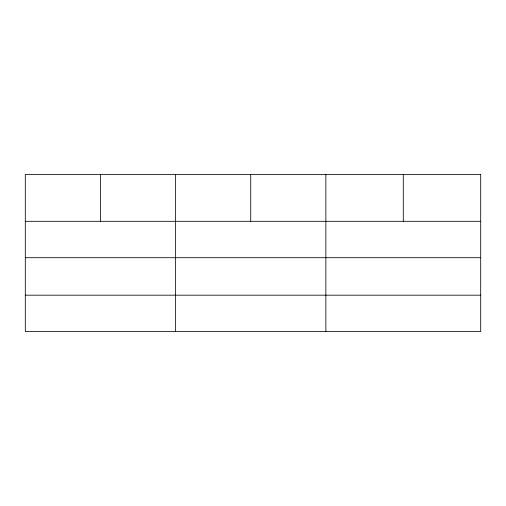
<?xml version="1.0" encoding="UTF-8"?>
<svg xmlns="http://www.w3.org/2000/svg" width="506" height="506" viewBox="0 0 506 506"><rect width="100%" height="100%" fill="white"/><g stroke="black" fill="none" stroke-linecap="round" stroke-linejoin="round"><path stroke-width="0.76" d="M25.3 221.312L480.7 221.312M25.3 257.699L480.7 257.699M25.3 295.181L480.7 295.181M403.282 174.437L403.282 221.312M325.864 174.437L325.864 331.563M250.723 174.437L250.723 221.312M175.582 174.437L175.582 331.563M100.441 174.437L100.441 221.312M480.7 174.437L25.3 174.437L25.3 331.563L480.7 331.563L480.7 174.437"/></g></svg>
